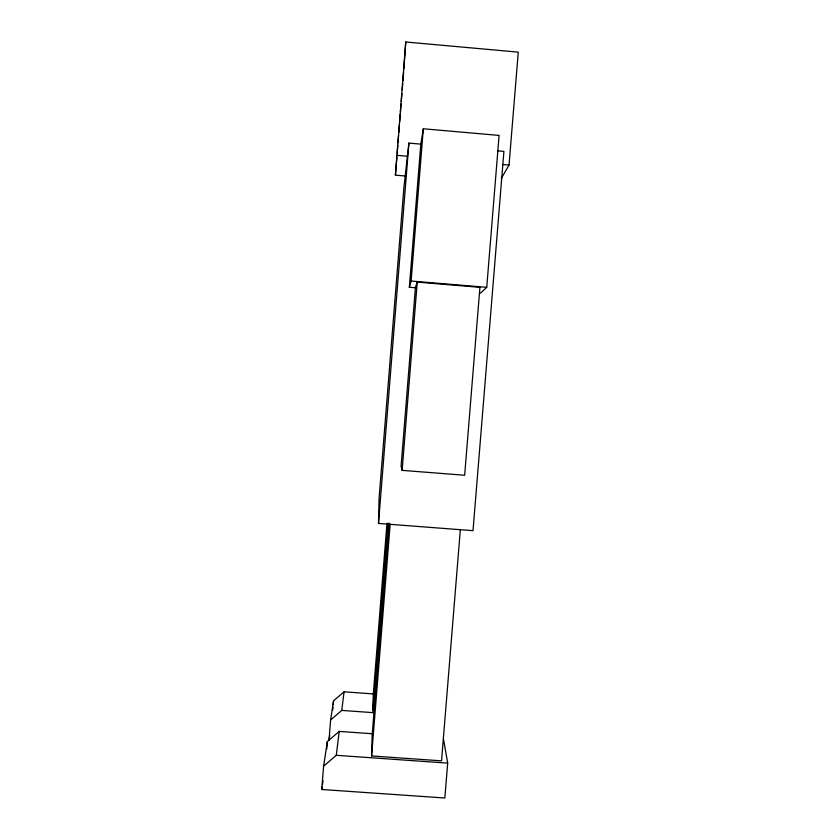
<?xml version="1.0" encoding="UTF-8"?>
<svg xmlns="http://www.w3.org/2000/svg" width="840" height="840" viewBox="0 0 840 840"><rect width="100%" height="100%" fill="white"/><g stroke="black" fill="none" stroke-linecap="round" stroke-linejoin="round"><path stroke-width="1.26" d="M497.406 150.811L503.916 151.379L473.015 530.67L378.504 523.436L379.05 498.603L403.988 186.69L408.912 143.094L420.63 144.113M460.341 529.652L441.546 760.851L371.595 755.948L372.141 735.357L389.151 523.089M405.815 176.043L395.419 175.14L405.762 42L518.259 52.133L509.04 165.06L501.291 178.437M403.851 69.09L405.762 42M443.436 738.78L447.689 763.109L444.843 798L321.741 789.495L323.6 766.154L327.338 741.562L339.213 731.409L373.086 733.803M326.718 749.27L327.338 741.562M373.957 693.966L344.054 691.814L333.532 700.802L330.624 719.943L328.996 740.471L329.742 735.389M332.819 709.832L333.018 707.249M333.228 704.666L333.532 700.802M395.419 175.14L396.858 157.038M397.173 153.153L397.793 145.394M397.992 142.81L398.612 135.051M398.822 132.458L399.441 124.698M399.651 122.115L400.26 114.356M400.47 111.773L401.09 104.002M401.3 101.42L401.919 93.66M402.224 89.775L402.738 83.317M402.948 80.724L403.673 71.673M378.504 523.436L408.912 143.094M386.946 523.835L373.223 695.174L372.792 711.207L387.849 523.236M371.595 755.948L390.159 524.265M415.81 287.794L409.343 287.248L420.819 144.134L423.318 128.772L499.096 135.418L486.738 287.343L480.459 293.171M409.343 287.248L411.117 281.032L423.318 128.772M402.129 470.369L417.239 282.104L479.923 287.332L464.656 475.251L402.129 470.369L401.1 466.106L415.454 287.259L417.239 282.104M323.6 766.154L336.284 755.307L339.213 731.409M330.624 719.943L341.775 710.409L344.054 691.814M321.741 789.495L322.108 787.006M322.476 784.529L323.032 780.801M336.284 755.307L447.689 763.109M341.775 710.409L374.419 712.74M411.117 281.032L486.738 287.343M396.721 155.305L407.18 156.209M502.509 164.493L509.04 165.06"/></g></svg>
